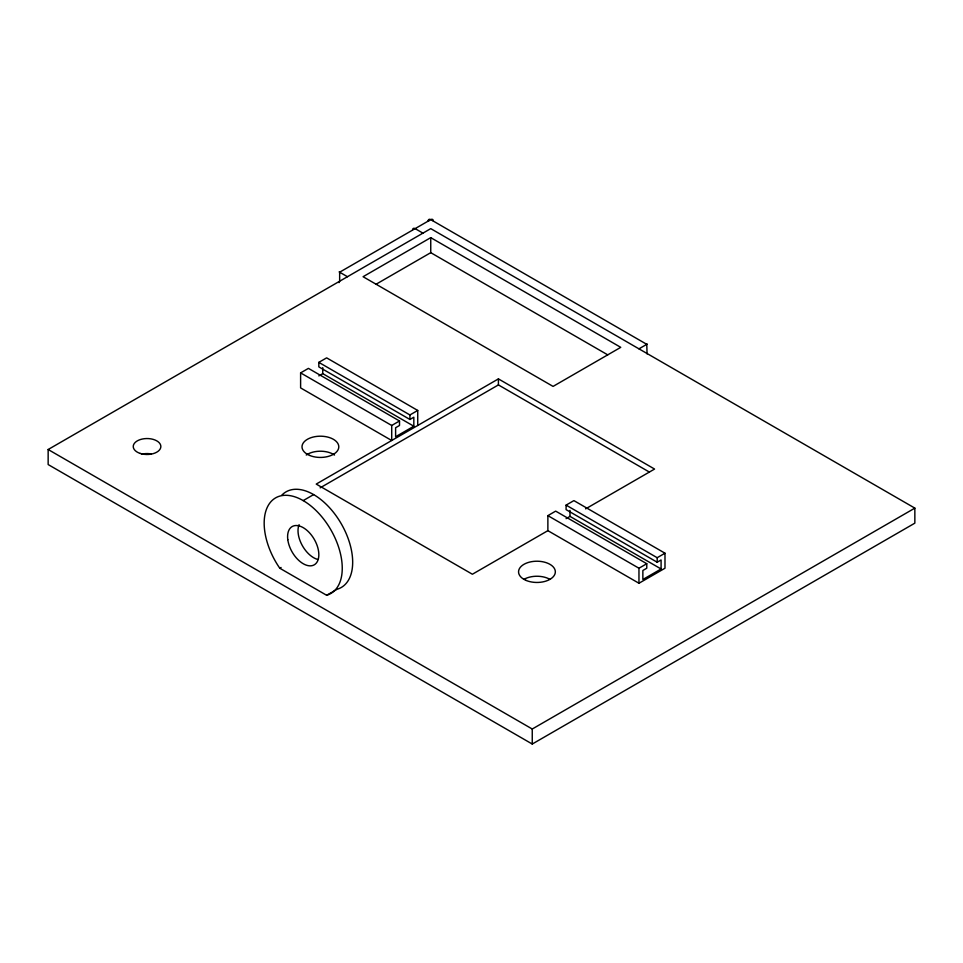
<?xml version="1.0" encoding="UTF-8"?>
<svg xmlns="http://www.w3.org/2000/svg" width="963" height="963" viewBox="0 0 963 963"><rect width="100%" height="100%" fill="white"/><g stroke="black" fill="none" stroke-linecap="round" stroke-linejoin="round"><path stroke-width="1.44" d="M339 282.628L339.445 281.593M48.15 449.516L430.75 228.628L914.85 508.127L914.85 523.15L532.25 744.038L48.15 464.551L48.15 449.516L532.25 729.015L914.85 508.127M430.75 237.644L363.075 276.718L553.075 386.404L620.75 347.342L430.75 237.644L430.75 252.667L607.725 354.853M376.088 284.229L430.75 252.667M300.612 372.886L391.712 425.477L391.712 440.5L300.612 387.908L300.612 372.886L308.425 368.372L399.513 420.975L399.513 425.477L395.612 427.728L395.612 436.745L413.825 426.224L413.825 417.208L409.925 419.471L318.825 366.879L318.825 362.365L326.638 357.863L417.737 410.455L417.737 425.477M318.825 375.895L322.737 373.632L413.825 426.224M391.712 425.477L399.513 420.975M318.825 362.365L409.925 414.957L417.737 410.455M585.612 508.873L654.575 469.053L498.413 378.892L316.225 484.076L472.388 574.237L547.875 530.661L638.963 583.253L664.988 568.23L664.988 553.207L573.9 500.616L566.088 505.118L566.088 509.632L657.187 562.223L661.087 559.96L661.087 568.977L642.863 579.497L642.863 570.481L646.775 568.23L646.775 563.716L555.675 511.124L547.875 515.638L547.875 530.661M320.137 487.844L498.413 384.911L649.375 472.063M303.213 500.604L313.625 494.597M638.963 348.847L647.292 344.032M279.788 568.23L326.638 595.278A55.216 31.875 60 0 0 332.091 532.033A55.216 31.875 60 0 0 274.335 498.678A55.216 31.875 60 0 0 279.788 568.23L281.088 567.484M326.638 595.278L329.238 593.774M329.888 593.401L331.2 592.654M331.85 592.269L335.75 590.018M336.4 589.645L337.05 589.272A55.216 31.875 60 0 0 340.818 523.017A55.216 31.875 60 0 0 281.702 495.295M566.088 518.648L569.988 516.385L661.087 568.977M547.875 515.638L638.963 568.23L646.775 563.716M566.088 505.118L657.187 557.709L664.988 553.207M422.938 233.142L415.125 228.628A3.683 2.131 60 0 0 412.573 229.615M339.132 271.903L347.462 276.718M647.064 353.903L646.775 344.333L430.75 219.612L339.65 272.204L339.65 281.22M657.187 557.709L657.187 562.223M638.963 568.23L638.963 583.253M569.988 510.378L569.988 516.385M532.25 729.015L532.25 744.038M498.413 378.892L498.413 384.911M409.925 414.957L409.925 419.471M322.737 367.625L322.737 373.632M317.922 559.491A22.089 12.748 60 0 1 302.057 545.106A22.089 12.748 60 0 1 299.108 524.654M523.92 579.353A18.405 10.629 0 0 1 549.945 579.353M306.258 455.03A18.405 10.629 0 0 1 334.522 455.03M141.573 454.223A13.807 7.969 0 0 1 151.239 453.946M433.35 221.117A3.683 2.131 -60 0 0 430.75 219.612A3.683 2.131 60 0 0 428.15 221.117M428.391 220.984A3.683 2.131 0 0 1 428.956 220.756M287.793 539.629A22.089 12.748 60 0 0 313.059 565.377A22.089 12.748 60 0 0 308.798 532.07A22.089 12.748 60 0 0 287.793 539.629M526.135 580.436A18.405 10.629 0 0 0 555.242 572.937A18.405 10.629 0 0 0 529.433 562.139A18.405 10.629 0 0 0 526.135 580.436M309.592 455.415A18.405 10.629 0 0 0 338.699 447.915A18.405 10.629 0 0 0 312.891 437.118A18.405 10.629 0 0 0 309.592 455.415M140.153 453.417A13.807 7.969 0 0 0 160.857 446.519A13.807 7.969 0 0 0 140.153 439.61A13.807 7.969 0 0 0 140.153 453.417"/></g></svg>
